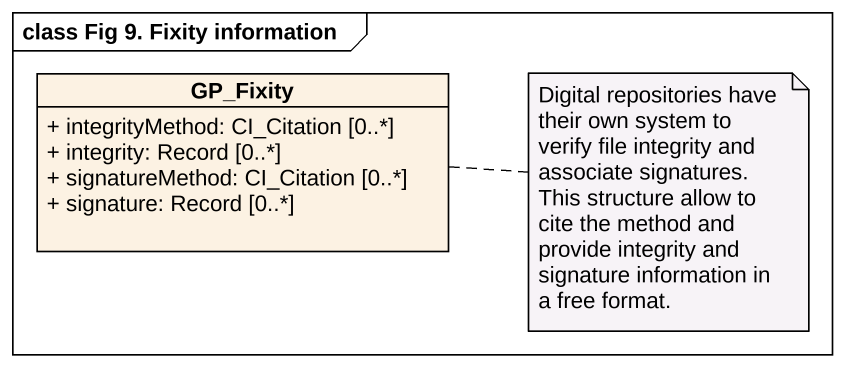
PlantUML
@startuml
mainframe class Fig 9. Fixity information
hide circle
hide empty members
skinparam classAttributeIconSize 0
class GP_Fixity {
  + integrityMethod: CI_Citation [0..*]
  + integrity: Record [0..*]
  + signatureMethod: CI_Citation [0..*]
  + signature: Record [0..*]
}
note right of GP_Fixity : Digital repositories have their own system to verify file integrity and associate signatures. This structure allow to cite the method and provide integrity and signature information in a free format.
@enduml
